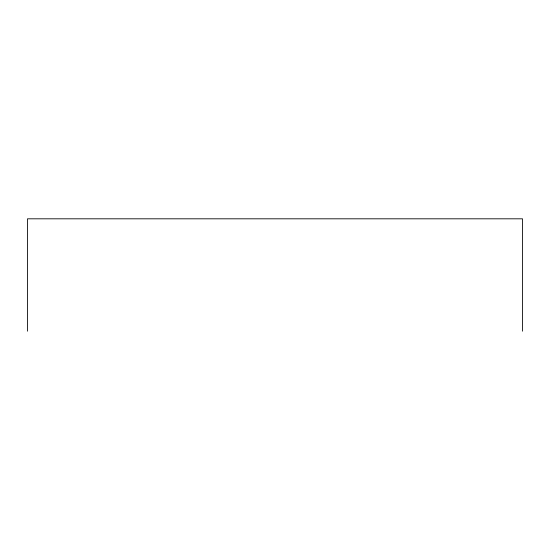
<?xml version="1.0" encoding="UTF-8"?>
<svg xmlns="http://www.w3.org/2000/svg" width="550" height="550" viewBox="0 0 550 550"><rect width="100%" height="100%" fill="white"/><g stroke="black" fill="none" stroke-linecap="round" stroke-linejoin="round"><path stroke-width="0.82" d="M522.5 331.189L522.5 218.811L27.5 218.811L27.5 331.189"/></g></svg>
